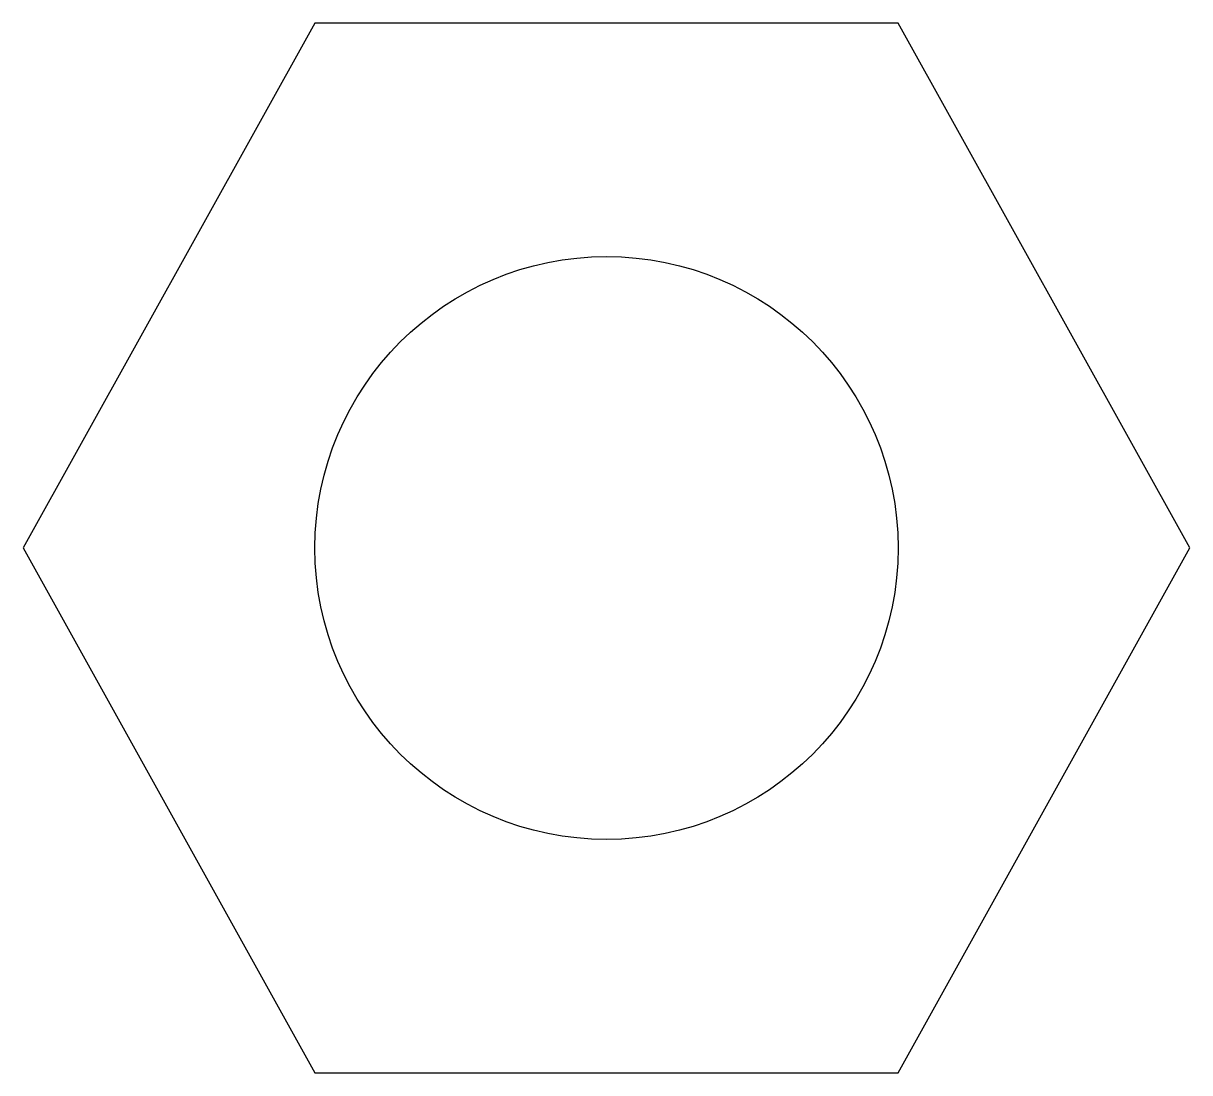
# Model space of a CAD drawing. Header units: metres. Extents: x -3 to 3, y -2.7 to 2.7.
import ezdxf

# ---------------------------------------------------------------- set-up
doc = ezdxf.new("R2010")
doc.units = ezdxf.units.M

msp = doc.modelspace()

# ---------------------------------------------------------------- linework, layer by layer
at = {"layer": 'HEXAGON', "color": 2}
msp.add_lwpolyline([(1.5, 2.7), (-1.5, 2.7), (-3, 0), (-1.5, -2.7), (1.5, -2.7), (3, 0), (1.5, 2.7)], dxfattribs=at)
at = {"layer": 'M3_HOLE', "color": 1}
msp.add_circle((0, 0), 1.5, dxfattribs=at)

doc.saveas('drawing.dxf')
